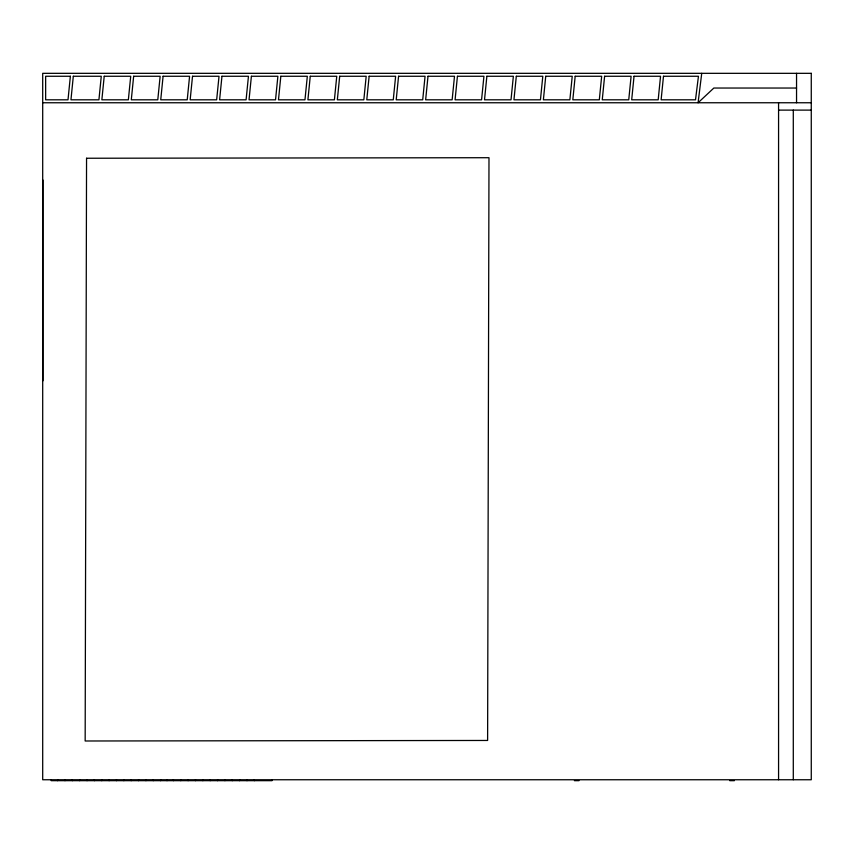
<?xml version="1.0" encoding="UTF-8"?>
<svg xmlns="http://www.w3.org/2000/svg" width="854" height="854" viewBox="0 0 854 854"><rect width="100%" height="100%" fill="white"/><g stroke="black" fill="none" stroke-linecap="round" stroke-linejoin="round"><path stroke-width="1.28" d="M701.732 73.327L698.081 102.758L713.848 88.037L796.547 88.037M42.7 102.758L811.268 102.758M778.57 110.113L811.268 110.113M574.379 780.673L579.044 780.673M729.743 780.673L734.419 780.673M796.547 73.327L796.547 102.758M793.291 110.113L793.291 779.755M778.57 102.758L778.57 779.755M271.978 779.755L271.978 780.673L51.219 780.673L51.219 779.755M254.353 779.755L254.353 780.673M246.998 779.755L246.998 780.673M239.643 779.755L239.643 780.673M232.277 779.755L232.277 780.673M224.922 779.755L224.922 780.673M217.567 779.755L217.567 780.673M210.201 779.755L210.201 780.673M202.846 779.755L202.846 780.673M195.491 779.755L195.491 780.673M188.126 779.755L188.126 780.673M180.77 779.755L180.77 780.673M173.415 779.755L173.415 780.673M167.021 779.755L167.021 780.673M160.637 779.755L160.637 780.673M153.282 779.755L153.282 780.673M145.917 779.755L145.917 780.673M138.561 779.755L138.561 780.673M131.206 779.755L131.206 780.673M123.841 779.755L123.841 780.673M116.486 779.755L116.486 780.673M109.131 779.755L109.131 780.673M101.765 779.755L101.765 780.673M94.41 779.755L94.41 780.673M87.055 779.755L87.055 780.673M79.689 779.755L79.689 780.673M72.334 779.755L72.334 780.673M64.979 779.755L64.979 780.673M57.613 779.755L57.613 780.673M42.956 180.013L42.956 380.831M86.553 158.246L85.165 740.994L487.613 740.461L488.99 157.712L86.553 158.246M70.37 76.262L68.01 99.811L45.646 99.811L45.646 76.262L70.37 76.262M73.316 76.262L70.957 99.811L98.925 99.811L101.274 76.262L73.316 76.262M104.22 76.262L101.861 99.811L128.356 99.811L130.715 76.262L104.22 76.262M133.651 76.262L131.302 99.811L157.787 99.811L160.146 76.262L133.651 76.262M163.093 76.262L160.733 99.811L187.229 99.811L189.577 76.262L163.093 76.262M192.524 76.262L190.164 99.811L216.66 99.811L219.019 76.262L192.524 76.262M221.955 76.262L219.606 99.811L246.091 99.811L248.45 76.262L221.955 76.262M251.396 76.262L249.037 99.811L275.532 99.811L277.881 76.262L251.396 76.262M280.827 76.262L278.479 99.811L304.963 99.811L307.323 76.262L280.827 76.262M310.258 76.262L307.91 99.811L334.405 99.811L336.754 76.262L310.258 76.262M339.7 76.262L337.341 99.811L363.836 99.811L366.185 76.262L339.7 76.262M369.131 76.262L366.782 99.811L393.267 99.811L395.626 76.262L369.131 76.262M398.572 76.262L396.213 99.811L422.709 99.811L425.057 76.262L398.572 76.262M428.003 76.262L425.644 99.811L452.14 99.811L454.499 76.262L428.003 76.262M457.434 76.262L455.086 99.811L481.571 99.811L483.93 76.262L457.434 76.262M486.876 76.262L484.517 99.811L511.012 99.811L513.361 76.262L486.876 76.262M516.307 76.262L513.948 99.811L540.443 99.811L542.802 76.262L516.307 76.262M545.738 76.262L543.39 99.811L569.874 99.811L572.233 76.262L545.738 76.262M575.18 76.262L572.82 99.811L599.316 99.811L601.664 76.262L575.18 76.262M604.611 76.262L602.262 99.811L628.747 99.811L631.106 76.262L604.611 76.262M634.042 76.262L631.693 99.811L658.188 99.811L660.537 76.262L634.042 76.262M663.483 76.262L661.124 99.811L695.508 99.811L698.444 76.262L663.483 76.262M811.268 73.327L42.7 73.327L42.7 779.755L811.268 779.755L811.268 73.327"/></g></svg>
